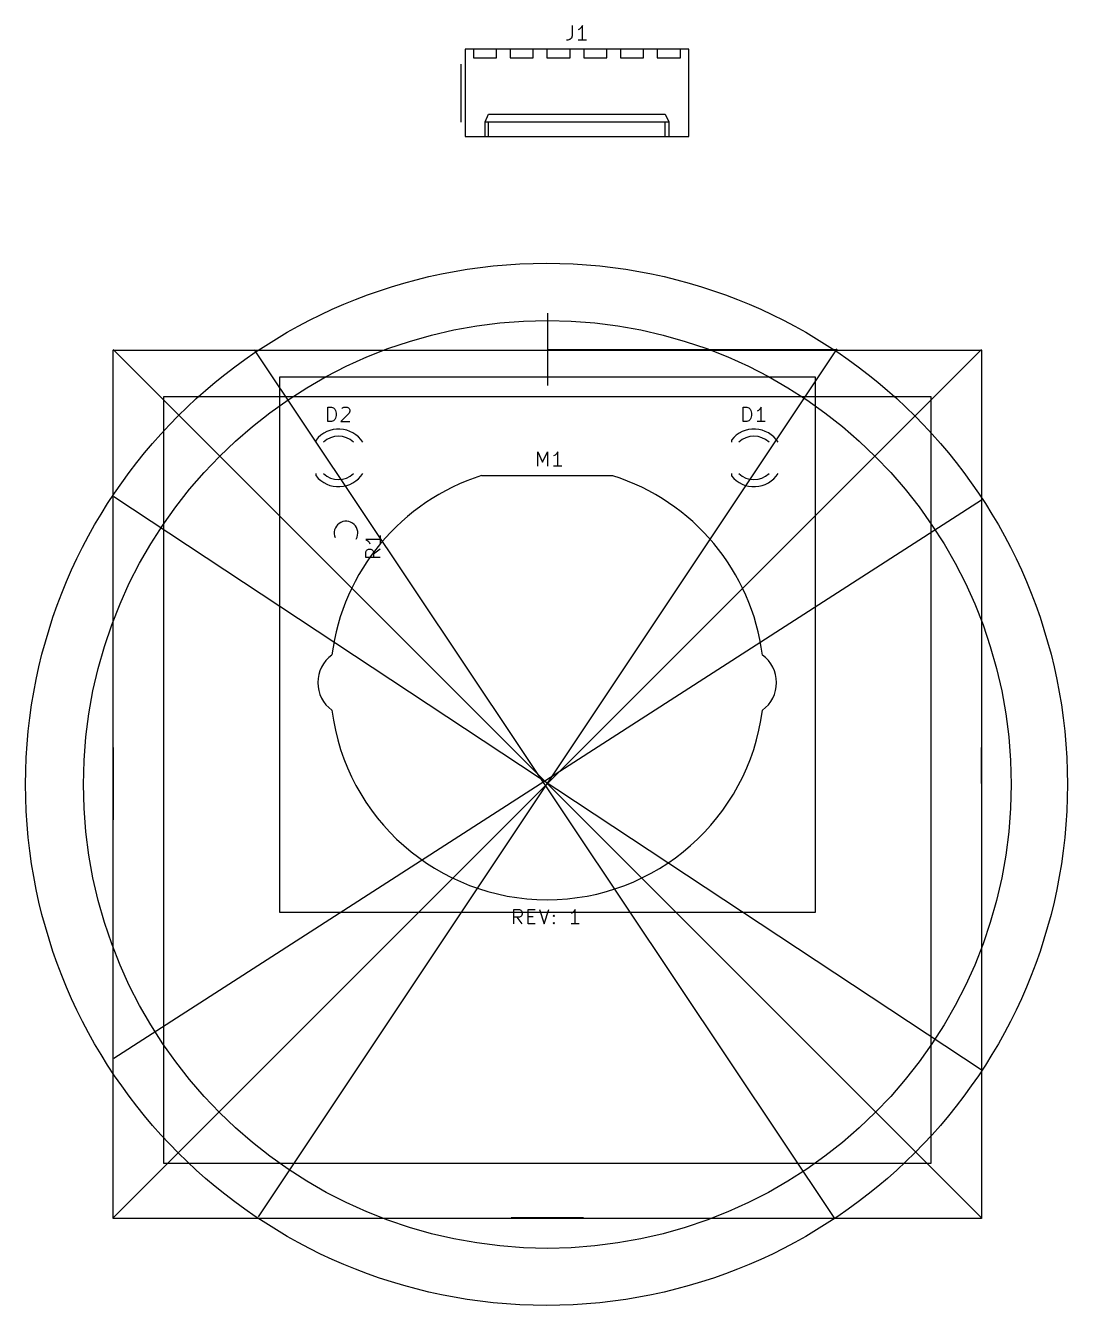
# Model space of a CAD drawing. Extents: x 144 to 216, y -137 to -48.6.
import ezdxf

# ---------------------------------------------------------------- set-up
doc = ezdxf.new("R2010")
doc.units = 0
doc.layers.add('BLACK', color=7, linetype='CONTINUOUS')

msp = doc.modelspace()

# ---------------------------------------------------------------- linework, layer by layer
at = {"layer": 'BLACK', "linetype": 'CONTINUOUS'}
for p, q in [((181.722, -48.617), (181.722, -49.3312)), ((182.436, -48.617), (182.341, -48.7598)), ((182.436, -49.617), (182.436, -48.617)), ((181.675, -49.4741), (181.579, -49.5693)), ((181.722, -49.3312), (181.675, -49.4741)), ((182.246, -48.855), (182.151, -48.9027)), ((182.341, -48.7598), (182.246, -48.855)), ((174.326, -50.2546), (174.326, -56.2746)), ((189.786, -50.2546), (174.326, -50.2546)), ((174.906, -50.2546), (174.906, -50.8546)), ((176.506, -50.8546), (176.506, -50.2546)), ((177.446, -50.2546), (177.446, -50.8546)), ((179.046, -50.8546), (179.046, -50.2546)), ((179.986, -50.2546), (179.986, -50.8546)), ((181.436, -49.617), (181.341, -49.617)), ((181.579, -49.5693), (181.436, -49.617)), ((181.586, -50.8546), (181.586, -50.2546)), ((182.722, -49.617), (182.151, -49.617)), ((182.526, -50.2546), (182.526, -50.8546)), ((184.126, -50.8546), (184.126, -50.2546)), ((185.066, -50.2546), (185.066, -50.8546)), ((186.666, -50.8546), (186.666, -50.2546)), ((187.606, -50.2546), (187.606, -50.8546)), ((189.206, -50.8546), (189.206, -50.2546)), ((189.786, -56.2746), (189.786, -50.2546)), ((174.036, -51.2846), (174.036, -55.2846)), ((174.906, -50.8546), (176.506, -50.8546)), ((177.446, -50.8546), (179.046, -50.8546)), ((179.986, -50.8546), (181.586, -50.8546)), ((182.526, -50.8546), (184.126, -50.8546)), ((185.066, -50.8546), (186.666, -50.8546)), ((187.606, -50.8546), (189.206, -50.8546)), ((175.706, -55.2746), (175.956, -54.7446)), ((175.956, -54.7446), (188.156, -54.7446)), ((188.156, -54.7446), (188.406, -55.2746)), ((175.706, -56.2746), (175.706, -55.2746)), ((175.706, -55.2746), (188.406, -55.2746)), ((175.956, -56.2746), (175.956, -55.2746)), ((188.156, -56.2746), (188.156, -55.2746)), ((188.406, -55.2746), (188.406, -56.2746)), ((174.326, -56.2746), (189.786, -56.2746)), ((180.016, -68.4846), (180.016, -73.4846)), ((210.016, -130.985), (150.016, -70.9846)), ((210.016, -70.9846), (150.016, -130.985)), ((150.016, -71.0446), (210.016, -71.0446)), ((150.016, -131.045), (150.016, -71.0446)), ((199.886, -131.045), (159.786, -71.0146)), ((160.056, -130.925), (200.046, -70.9446)), ((180.016, -70.9846), (200.016, -70.9846)), ((210.016, -71.0446), (210.016, -131.045)), ((161.516, -72.8846), (198.516, -72.8846)), ((161.516, -109.885), (161.516, -72.8846)), ((198.516, -72.8846), (198.516, -109.885)), ((153.516, -74.2346), (206.516, -74.2346)), ((153.516, -127.235), (153.516, -74.2346)), ((206.516, -74.2346), (206.516, -127.235)), ((164.848, -75.977), (164.848, -74.977)), ((164.848, -74.977), (165.087, -74.977)), ((165.087, -74.977), (165.229, -75.0246)), ((165.229, -75.0246), (165.325, -75.1198)), ((165.325, -75.1198), (165.372, -75.2151)), ((165.801, -75.0722), (165.848, -75.0246)), ((165.848, -75.0246), (165.944, -74.977)), ((165.944, -74.977), (166.182, -74.977)), ((166.182, -74.977), (166.277, -75.0246)), ((166.277, -75.0246), (166.325, -75.0722)), ((166.325, -75.0722), (166.372, -75.1675)), ((193.555, -75.977), (193.555, -74.977)), ((193.555, -74.977), (193.793, -74.977)), ((193.793, -74.977), (193.936, -75.0246)), ((193.936, -75.0246), (194.032, -75.1198)), ((194.032, -75.1198), (194.079, -75.2151)), ((194.698, -75.1198), (194.603, -75.2151)), ((194.793, -74.977), (194.698, -75.1198)), ((194.793, -75.977), (194.793, -74.977)), ((165.087, -75.977), (164.848, -75.977)), ((165.229, -75.9294), (165.087, -75.977)), ((165.325, -75.8341), (165.229, -75.9294)), ((165.372, -75.7389), (165.325, -75.8341)), ((165.372, -75.2151), (165.42, -75.4056)), ((165.42, -75.5484), (165.372, -75.7389)), ((165.42, -75.4056), (165.42, -75.5484)), ((166.325, -75.4056), (165.753, -75.977)), ((165.753, -75.977), (166.372, -75.977)), ((166.372, -75.2627), (166.325, -75.4056)), ((166.372, -75.1675), (166.372, -75.2627)), ((193.793, -75.977), (193.555, -75.977)), ((193.936, -75.9294), (193.793, -75.977)), ((194.032, -75.8341), (193.936, -75.9294)), ((194.079, -75.7389), (194.032, -75.8341)), ((194.079, -75.2151), (194.127, -75.4056)), ((194.127, -75.5484), (194.079, -75.7389)), ((194.127, -75.4056), (194.127, -75.5484)), ((194.603, -75.2151), (194.508, -75.2627)), ((195.079, -75.977), (194.508, -75.977)), ((164.026, -77.2486), (164.026, -77.4046)), ((192.733, -77.2486), (192.733, -77.4046)), ((179.356, -79.0643), (179.356, -78.0643)), ((179.356, -78.0643), (179.689, -78.7785)), ((179.689, -78.7785), (180.023, -78.0643)), ((180.023, -78.0643), (180.023, -79.0643)), ((180.546, -78.3023), (180.451, -78.35)), ((180.642, -78.2071), (180.546, -78.3023)), ((180.737, -78.0643), (180.642, -78.2071)), ((180.737, -79.0643), (180.737, -78.0643)), ((164.026, -79.5646), (164.026, -79.7206)), ((181.023, -79.0643), (180.451, -79.0643)), ((192.733, -79.5646), (192.733, -79.7206)), ((175.472, -79.7119), (184.529, -79.7119)), ((210.066, -120.815), (150.066, -81.1746)), ((210.026, -81.4146), (150.056, -119.975)), ((168.472, -83.8399), (168.472, -84.4113)), ((168.472, -84.1256), (167.472, -84.1256)), ((167.472, -84.1256), (167.615, -84.2208)), ((167.519, -84.8875), (167.567, -84.8399)), ((167.567, -84.8399), (167.662, -84.7923)), ((167.615, -84.2208), (167.71, -84.3161)), ((167.662, -84.7923), (167.805, -84.7923)), ((167.71, -84.3161), (167.758, -84.4113)), ((167.805, -84.7923), (167.9, -84.8399)), ((167.9, -84.8399), (167.948, -84.8875)), ((168.472, -84.7923), (167.996, -85.1256)), ((167.472, -84.9827), (167.519, -84.8875)), ((167.472, -85.3637), (167.472, -84.9827)), ((168.472, -85.3637), (167.472, -85.3637)), ((167.948, -84.8875), (167.996, -84.9827)), ((167.996, -84.9827), (167.996, -85.3637)), ((150.016, -98.4846), (150.016, -103.485)), ((210.016, -98.4846), (210.016, -103.485)), ((210.016, -100.985), (210.016, -98.4846)), ((198.516, -109.885), (161.516, -109.885)), ((177.7, -110.687), (177.7, -109.687)), ((177.7, -109.687), (178.081, -109.687)), ((178.081, -110.211), (177.7, -110.211)), ((178.271, -110.687), (177.938, -110.211)), ((178.081, -109.687), (178.176, -109.735)), ((178.176, -110.163), (178.081, -110.211)), ((178.176, -109.735), (178.223, -109.782)), ((178.223, -110.116), (178.176, -110.163)), ((178.223, -109.782), (178.271, -109.877)), ((178.271, -110.02), (178.223, -110.116)), ((178.271, -109.877), (178.271, -110.02)), ((178.7, -110.687), (178.7, -109.687)), ((178.7, -109.687), (179.176, -109.687)), ((178.7, -110.163), (179.033, -110.163)), ((179.462, -109.687), (179.795, -110.687)), ((179.795, -110.687), (180.128, -109.687)), ((180.414, -110.116), (180.462, -110.068)), ((180.462, -110.163), (180.414, -110.116)), ((180.462, -110.068), (180.509, -110.116)), ((180.462, -110.068), (180.462, -110.163)), ((180.509, -110.116), (180.462, -110.163)), ((181.747, -109.925), (181.652, -109.973)), ((181.843, -109.83), (181.747, -109.925)), ((181.938, -109.687), (181.843, -109.83)), ((181.938, -110.687), (181.938, -109.687)), ((179.176, -110.687), (178.7, -110.687)), ((180.414, -110.639), (180.462, -110.592)), ((180.462, -110.687), (180.414, -110.639)), ((180.462, -110.592), (180.509, -110.639)), ((180.462, -110.592), (180.462, -110.687)), ((180.509, -110.639), (180.462, -110.687)), ((182.223, -110.687), (181.652, -110.687)), ((206.516, -127.235), (153.516, -127.235)), ((210.016, -131.045), (150.016, -131.045)), ((182.516, -130.985), (177.516, -130.985))]:
    msp.add_line(p, q, dxfattribs=at)
at = {"layer": 'BLACK'}
for centre, radius in [((179.956, -101.04), 36), ((180.016, -101.045), 32.0525)]:
    msp.add_circle(centre, radius, dxfattribs=at)
for centre, radius, start, end in [((165.587, -78.4846), 1.99, 32.8209, 141.621), ((194.293, -78.4846), 1.99, 32.8209, 141.621), ((165.587, -78.4846), 1.5, 46.0455, 133.946), ((194.293, -78.4846), 1.5, 46.0455, 133.946), ((165.587, -78.4846), 1.99, -141.621, -32.8209), ((165.587, -78.4846), 1.5, -133.946, -46.0455), ((194.293, -78.4846), 1.99, -141.621, -32.8209), ((194.293, -78.4846), 1.5, -133.946, -46.0455), ((180.001, -94.0119), 15, 107.573, 172.673), ((180.001, -94.0119), 15, 7.28858, 72.3886), ((166.1, -83.6756), 0.8149, -390.791, -156.87), ((166.501, -94.0119), 2.35, -234.075, -125.875), ((193.501, -94.0119), 2.35, -54.0753, 54.1247), ((180.001, -94.0119), 15, -172.711, -7.31142)]:
    msp.add_arc(centre, radius, start, end, dxfattribs=at)

doc.saveas('drawing.dxf')
